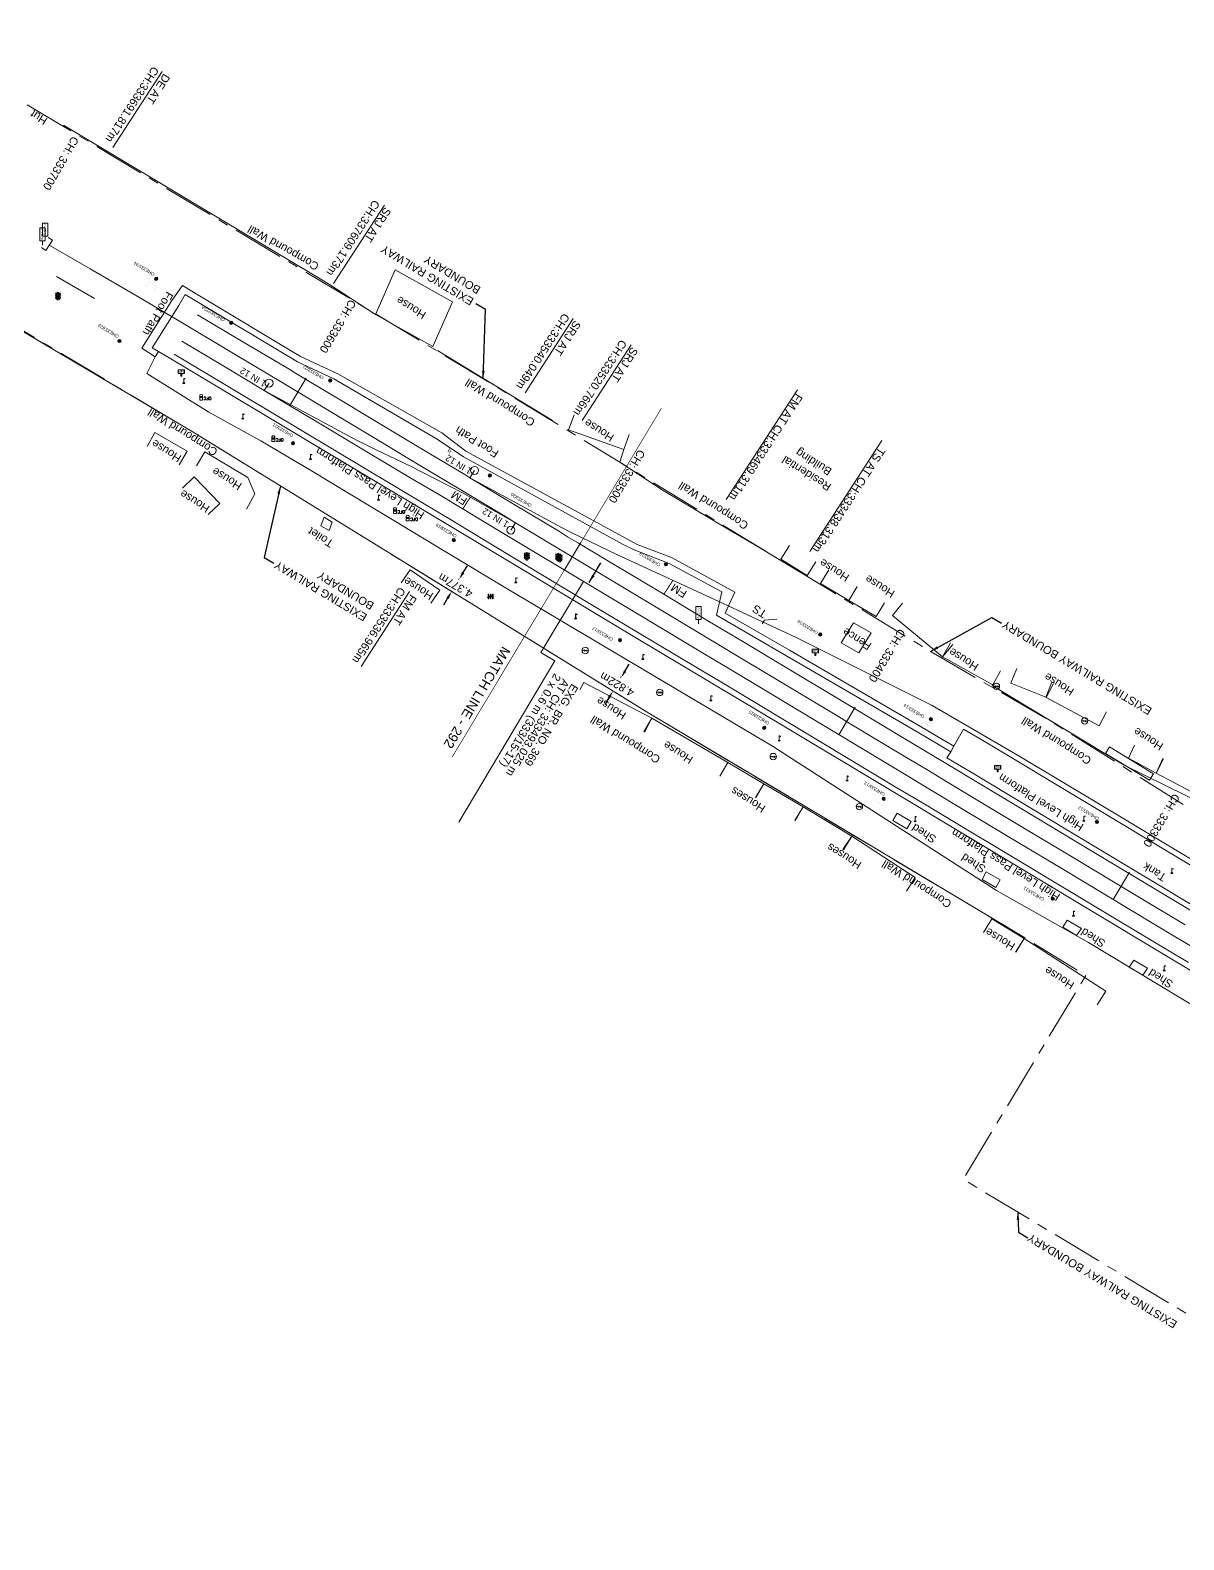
# Model space of a CAD drawing. Header units: metres. Extents: x -1651858 to 619161, y 795717 to 3398838.
# Drawn here: x 616674.1 to 617034.6, y 3397878.9 to 3398350.6 of the extents above; entities that cross this region are included whole.
import ezdxf
from ezdxf.enums import TextEntityAlignment as Align

# ---------------------------------------------------------------- set-up
doc = ezdxf.new("R2010")
doc.units = ezdxf.units.M
doc.header["$MEASUREMENT"] = 0
doc.linetypes.add('CENTER', pattern=[50.8, 31.75, -6.35, 6.35, -6.35])
doc.linetypes.add('PHANTOM2', pattern=[1.25, 0.625, -0.125, 0.125, -0.125, 0.125, -0.125])
doc.layers.get('Defpoints').update_dxf_attribs({"lineweight": 0})
for name, color, linetype, lineweight in [('Bounary Dim', 10, 'Continuous', 13), ('CANAL BOTTOM', 5, 'Continuous', 0), ('Compound Wall', 251, 'Continuous', 0), ('Electric Pole', 251, 'Continuous', 0), ('Exg track', 7, 'Continuous', 0), ('EXISTING BRIDGE DETAILS', 7, 'Continuous', 0), ('Existing Chainage', 7, 'Continuous', 0), ('Existing IR Track', 143, 'Continuous', 0), ('Existing Railway Boundary', 7, 'CENTER', 0), ('Fence', 251, 'F-LINE', 0), ('Footpath', 251, 'Continuous', 0), ('Grill', 251, 'Continuous', 0), ('Hut', 251, 'Continuous', 0), ("KHANNA STN. SRJ's", 251, 'Continuous', 0), ('Lamp_Post', 7, 'Continuous', 0), ('MATCH LINE', 7, 'Continuous', 0), ('Name Board', 251, 'Continuous', 0), ('Ofc Pillar', 251, 'Continuous', 0), ('OHE MAST', 8, 'Continuous', 0), ('OHE MAST TEXT', 8, 'Continuous', 0), ('Platform', 7, 'Continuous', 0), ('Residential Building Pucca', 251, 'Continuous', 0), ('Residential Building Semipucca', 251, 'Continuous', 0), ('SH.NOS', 251, 'Continuous', 0), ('Shed', 251, 'Continuous', 0), ('Sign Board', 251, 'Continuous', 0), ('SRJ13A', 251, 'Continuous', 0), ('STOP', 251, 'Continuous', 0), ('Text', 251, 'Continuous', 0), ('Transformer', 251, 'Continuous', 0)]:
    doc.layers.add(name, color=color, linetype=linetype, lineweight=lineweight)
doc.styles.add('CUT-FILL', font='cut-fill.shx', dxfattribs={"height": 2})
doc.styles.add('NB', font='arial.ttf', dxfattribs={"height": 1.5})
doc.styles.add('notes', font='romans.shx', dxfattribs={"height": 2})
doc.styles.get("Standard").update_dxf_attribs({"font": 'arial.ttf'})
doc.styles.add('Style-Arial', font='arial.ttf')
doc.styles.add('Text', font='arial.ttf', dxfattribs={"height": 2})
doc.linetypes.add('F-LINE', pattern='A,0.6,["X",Standard,S=0.3,R=0,X=0,Y=-0.15],0.1', length=0.7)
doc.dimstyles.new('ISO-25', dxfattribs={"dimtxt": 2.5, "dimasz": 2.5, "dimexe": 1.25, "dimexo": 0.625, "dimtad": 1, "dimtxsty": 'Standard', "dimcen": 2.5, "dimadec": 0, "dimazin": 0, "dimtfac": 1, "dimtmove": 0, "dimatfit": 3, "dimfxl": 1, "dimarcsym": 0})
doc.dimstyles.get("Standard").update_dxf_attribs({"dimtxt": 2.5, "dimasz": 0.18, "dimexe": 0.18, "dimexo": 0.0625, "dimgap": 0.09, "dimtad": 0, "dimtih": 1, "dimtoh": 1, "dimdec": 3, "dimzin": 0, "dimdsep": 46, "dimtxsty": 'Standard', "dimcen": 0.09, "dimadec": 0, "dimazin": 0, "dimtfac": 1, "dimtdec": 3, "dimtofl": 0, "dimtmove": 0, "dimatfit": 3, "dimfxl": 1, "dimtolj": 1, "dimtzin": 0, "dimarcsym": 0})

# ---------------------------------------------------------------- blocks, each defined once
blk = doc.blocks.new('EP')
at = {"extrusion": (0, 0, -1)}
blk.add_hatch(color=8, dxfattribs=at).paths.add_polyline_path([(-0.31, -0.24), (-0.94, -0.01), (-0.41, -0.1), (-0.43, 0.15), (0.21, -0.05), (0.21, 0.16), (0.93, -0.01), (0.31, 0.07), (0.31, -0.19), (-0.31, 0)])
at = {"color": 8}
for p, q in [((-0.93, -0.01), (-0.21, 0.16)), ((-0.31, 0.07), (-0.93, -0.01)), ((-0.31, -0.19), (-0.31, 0.07)), ((0.31, 0), (-0.31, -0.19)), ((-0.21, 0.16), (-0.21, -0.05)), ((-0.21, -0.05), (0.43, 0.15)), ((0.31, -0.24), (0.31, 0)), ((0.43, 0.15), (0.41, -0.1)), ((0.94, -0.01), (0.31, -0.24)), ((0.41, -0.1), (0.94, -0.01))]:
    blk.add_line(p, q, dxfattribs=at)
blk.add_circle((0, 0), 1, dxfattribs=at)
blk = doc.blocks.new('LP')
at = {"flags": 128}
for points in [[(0, 0), (0, 1.5)], [(0.25, 1.35), (0.44, 1.35)]]:
    blk.add_lwpolyline(points, dxfattribs=at)
for centre, radius, start, end in [((0.07, 0.99), 0.519, 57.6425, 97.3165), ((0.34, 1.33), 0.094, 11.7012, 168.0476)]:
    blk.add_arc(centre, radius, start, end)
at = {"extrusion": (0, 0, -1)}
blk.add_ellipse((0, 0.01), major_axis=(0.308, 0), ratio=0.400495, dxfattribs=at)
blk.add_ellipse((0.35, 1.36), major_axis=(0.0017, 0.0438), ratio=0.461056, start_param=1.74022, end_param=4.575836)
blk = doc.blocks.new('NB')
for p, q in [((-0.98, 0.82), (-0.98, 1.98)), ((-0.98, 1.98), (0.98, 1.98)), ((-0.98, 0.82), (0.98, 0.82)), ((-0.13, 0.82), (-0.13, 0)), ((-0.13, 0), (0.13, 0)), ((0.13, 0.82), (0.13, 0)), ((0.98, 1.98), (0.98, 0.82))]:
    blk.add_line(p, q)
at = {"insert": (-0.03, 1.54), "char_height": 0.9883, "attachment_point": 5, "rotation": 180, "line_spacing_factor": 0.6, "style": 'NB'}
blk.add_mtext('\\H1x;\\W1.02537;NB', dxfattribs=at)
blk = doc.blocks.new('SIG')
for color, points in [(1, [(-0.22, 0.42, 0.180295), (-0.01, 0.33, -0.00255), (0.01, 0.33, -0.00255), (0.02, 0.33, 0.180295), (0.23, 0.42, -0.002654), (0.25, 0.44, 0.184495), (0.33, 0.65, 1.000001), (-0.32, 0.65, 0.184495), (-0.24, 0.44, -0.002654)]), (2, [(0.23, -0.23, -0.002654), (0.25, -0.21, 0.184495), (0.33, 0.01, 1.000001), (-0.32, 0.01, 0.184495), (-0.24, -0.21, -0.002654), (-0.22, -0.23, 0.180295), (-0.01, -0.32, -0.00255), (0.01, -0.32, -0.00255), (0.02, -0.32, 0.180295)]), (3, [(0.23, -0.88, -0.002654), (0.25, -0.86, 0.184495), (0.33, -0.64, 1.000001), (-0.32, -0.64, 0.184495), (-0.24, -0.86, -0.002654), (-0.22, -0.88, 0.395599)])]:
    blk.add_hatch(color=color).paths.add_polyline_path(points)
for p, q in [((-0.31, 0.98), (-0.32, -0.9)), ((0.33, -0.9), (0.32, 0.98))]:
    blk.add_line(p, q)
at = {"flags": 128}
for points in [[(-0.31, 0.98), (-0.81, 0.98, 0.198758), (-0.42, 0.41, 0.003814), (-0.31, 0.39)], [(-0.31, 0.33), (-0.81, 0.33, 0.198758), (-0.42, -0.23, 0.003727), (-0.32, -0.26)], [(0.32, 0.98), (0.82, 0.98, -0.198758), (0.44, 0.41, -0.003814), (0.32, 0.39)], [(0.32, 0.33), (0.82, 0.33, -0.198758), (0.44, -0.23, -0.003727), (0.33, -0.26)], [(-0.32, -0.32), (-0.81, -0.32, 0.198758), (-0.42, -0.88, 0.003639), (-0.32, -0.9)], [(0.33, -0.32), (0.82, -0.32, -0.198758), (0.44, -0.88, -0.003639), (0.33, -0.9)]]:
    blk.add_lwpolyline(points, format="xyb", dxfattribs=at)
for centre, radius, start, end in [((0.01, 0.91), 0.324, 12.4049, 167.5951), ((0.01, 0.81), 0.357, 27.7578, 152.2422), ((0.01, -0.9), 0.324, 181.4572, 358.5428)]:
    blk.add_arc(centre, radius, start, end)
blk = doc.blocks.new('STOP')
at = {"layer": 'SRJ13A', "flags": 128}
blk.add_lwpolyline([(0, 1.32), (0, 0)], dxfattribs=at)
at = {"layer": 'SRJ13A'}
blk.add_3dface([(0.84, 5.38), (-0.84, 5.38), (-0.84, 1.32), (0.84, 1.32)], dxfattribs=at)
at = {"layer": 'SRJ13A', "char_height": 0.739, "attachment_point": 7, "rotation": 180, "line_spacing_factor": 0.6, "style": 'CUT-FILL'}
for s, insert in [('S', (0.29, 5.46)), ('P', (0.16, 2.47)), ('O', (0.29, 3.49)), ('T', (0.24, 4.52))]:
    blk.add_mtext(s, dxfattribs=dict(at, insert=insert))
blk = doc.blocks.new('TRF')
at = {"extrusion": (0, 0, -1)}
blk.add_hatch(color=256, dxfattribs=at).paths.add_polyline_path([(0.18, -0.39), (-0.98, 0.09), (-0.22, -0.04), (-0.38, 0.42), (0.98, -0.29), (-0.02, 0.04)])
for p, q in [((-0.69, 0.72), (-0.69, -0.72)), ((-0.52, 0.72), (-0.69, 0.72)), ((-0.52, -0.72), (-0.52, 0.72)), ((0, 0.72), (0, -0.72)), ((0.17, 0.72), (0, 0.72)), ((0.17, -0.72), (0.17, 0.72)), ((0.7, 0.72), (0.7, -0.72)), ((0.87, 0.72), (0.7, 0.72)), ((0.87, -0.72), (0.87, 0.72)), ((-0.69, -0.72), (-0.52, -0.72)), ((0, -0.72), (0.17, -0.72)), ((0.7, -0.72), (0.87, -0.72))]:
    blk.add_line(p, q)
at = {"flags": 128}
blk.add_lwpolyline([(0.22, -0.04), (0.38, 0.42), (-0.98, -0.29), (0.02, 0.04), (-0.18, -0.39), (0.98, 0.09), (0.22, -0.04)], close=True, dxfattribs=at)
blk = doc.blocks.new('TSB110')
at = {"layer": 'SH.NOS', "const_width": 0.132, "flags": 128}
blk.add_lwpolyline([(-0.51, 0.84), (0.54, 0.84), (0, 1.85), (-0.51, 0.84)], close=True, dxfattribs=at)
at = {"layer": 'SH.NOS', "const_width": 0.142, "flags": 128}
blk.add_lwpolyline([(0, 0.84), (0, 0)], dxfattribs=at)
at = {"layer": 'SH.NOS', "insert": (-0.23, 0.96), "char_height": 0.2, "attachment_point": 7, "line_spacing_factor": 0.6, "style": 'CUT-FILL'}
blk.add_mtext('110', dxfattribs=at)
blk = doc.blocks.new('OFC')
at = {"ltscale": 5}
for p, q in [((-0.46, 0), (-0.46, 1.23)), ((-0.46, 0), (0.46, 0)), ((0.46, 0), (0.46, 1.23))]:
    blk.add_line(p, q, dxfattribs=at)
blk.add_arc((0, 1.36), 0.48, 343.8979, 196.1021, dxfattribs=at)
for points in [[(-0.34, 1.13, 1.23), (-0.34, 1.13), (-0.34, 0.77), (-0.34, 0.77, 1.23)], [(0.38, 1.13, 1.23), (0.38, 1.13), (-0.34, 1.13), (-0.34, 1.13, 1.23)], [(0.38, 1.13), (0.38, 0.77), (-0.34, 0.77), (-0.34, 1.13)], [(0.38, 0.77, 1.23), (0.38, 1.13, 1.23), (-0.34, 1.13, 1.23), (-0.34, 0.77, 1.23)], [(-0.34, 0.77, 1.23), (-0.34, 0.77), (0.38, 0.77), (0.38, 0.77, 1.23)], [(0.38, 0.77, 1.23), (0.38, 0.77), (0.38, 1.13), (0.38, 1.13, 1.23)]]:
    blk.add_3dface(points)
at = {"ltscale": 5, "style": 'notes'}
blk.add_text('OFC', height=0.246, rotation=0, dxfattribs=at).set_placement((-0.33, 0.84))
at = {"style": 'notes'}
blk.add_text('OFC', height=0.937, rotation=180, dxfattribs=at).set_placement((3.2, 0.99, -359.18))
blk = doc.blocks.new('OHE MAST')
h = blk.add_hatch(color=256)
edge = h.paths.add_edge_path()
edge.add_arc((0, 0), 0.514, 0, 360)
at = {"const_width": 0.01, "flags": 128}
for points in [[(1.5, 3.5), (1.5, 2), (-1.5, 2), (-1.5, 3.5)], [(0, 2), (0, 0)]]:
    blk.add_lwpolyline(points, dxfattribs=at)
blk.add_circle((0, 0), 0.514)
blk = doc.blocks.new('*D35')
at = {"layer": 'Bounary Dim', "color": 0, "lineweight": -2, "transparency": 16777216}
for p, q in [((616859.98, 3398150.39), (616861.28, 3398152.53)), ((616858.63, 3398148.29), (616858.53, 3398148.35)), ((616854.89, 3398141.99), (616853.59, 3398139.86)), ((616856.13, 3398144.16), (616856.03, 3398144.23))]:
    blk.add_line(p, q, dxfattribs=at)
at = {"layer": 'Bounary Dim', "color": 0, "transparency": 16777216}
for points in [[(616859.63, 3398150.61), (616860.34, 3398150.17), (616858.69, 3398148.25)], [(616854.53, 3398142.21), (616855.24, 3398141.78), (616856.18, 3398144.13)]]:
    blk.add_solid(points, dxfattribs=at)
at = {"layer": 'Defpoints', "color": 0, "transparency": 16777216}
for p in [(616858.69, 3398148.25), (616858.69, 3398148.25), (616856.18, 3398144.13)]:
    blk.add_point(p, dxfattribs=at)
at = {"layer": 'Bounary Dim', "color": 0, "transparency": 16777216, "insert": (616857.43, 3398146.19), "char_height": 2.5, "attachment_point": 5, "rotation": 150}
blk.add_mtext('\\A1;4.822m', dxfattribs=at)
blk = doc.blocks.new('*D36')
at = {"layer": 'Bounary Dim', "color": 0, "lineweight": -2, "transparency": 16777216}
for p, q in [((616809.36, 3398181.11), (616810.66, 3398183.25)), ((616808.01, 3398179), (616807.91, 3398179.07)), ((616805.74, 3398175.26), (616805.64, 3398175.32)), ((616804.5, 3398173.09), (616803.2, 3398170.96))]:
    blk.add_line(p, q, dxfattribs=at)
at = {"layer": 'Bounary Dim', "color": 0, "transparency": 16777216}
for points in [[(616809, 3398181.33), (616809.72, 3398180.89), (616808.06, 3398178.97)], [(616804.14, 3398173.31), (616804.85, 3398172.88), (616805.79, 3398175.23)]]:
    blk.add_solid(points, dxfattribs=at)
at = {"layer": 'Defpoints', "color": 0, "transparency": 16777216}
for p in [(616808.06, 3398178.97), (616808.06, 3398178.97), (616805.79, 3398175.23)]:
    blk.add_point(p, dxfattribs=at)
at = {"layer": 'Bounary Dim', "color": 0, "transparency": 16777216, "insert": (616806.93, 3398177.1), "char_height": 2.5, "attachment_point": 5, "rotation": 150}
blk.add_mtext('\\A1;4.377m', dxfattribs=at)

msp = doc.modelspace()

# ---------------------------------------------------------------- linework, layer by layer
at = {"layer": 'Compound Wall', "flags": 128}
for points in [[(616684.4205, 3398320.9172), (616767.2685, 3398271.3436)], [(616624.587, 3398285.0967), (616641.8743, 3398274.0629), (616647.1868, 3398270.8964), (616724.651, 3398225.1736)], [(616767.2685, 3398271.3436), (616782.0066, 3398261.718)], [(616801.2834, 3398250.4687), (616837.2599, 3398228.6733)], [(616724.651, 3398225.1736), (616800.1, 3398178.744), (616867.378, 3398137.2232), (616899.2063, 3398118.2254), (616984.5284, 3398067.2104)], [(616859.5678, 3398219.5417), (616858.2917, 3398215.6154), (616871.8207, 3398206.7148), (616891.4227, 3398195.0706), (616900.5499, 3398189.7706)], [(616900.5499, 3398189.7706), (616916.7296, 3398179.9749)], [(616916.7296, 3398179.9749), (616920.8548, 3398177.4974)], [(616974.638, 3398145.8483), (617015.8907, 3398120.9116)], [(617015.8907, 3398120.9116), (617086.2712, 3398086.3927)]]:
    msp.add_lwpolyline(points, dxfattribs=at)
at = {"layer": 'Exg track'}
for p, q in [((616747.2052, 3398238.0299), (616748.6832, 3398240.305)), ((616811.4559, 3398210.749), (616812.9339, 3398213.0241)), ((616825.7305, 3398196.6832), (616824.2525, 3398194.4081))]:
    msp.add_line(p, q, dxfattribs=at)
at = {"layer": 'Exg track', "const_width": 0.3, "flags": 128}
for points in [[(616811.6029, 3398204.6584), (616809.2158, 3398200.9839)], [(616874.921, 3398178.7087), (616872.0632, 3398174.3098)]]:
    msp.add_lwpolyline(points, dxfattribs=at)
at = {"layer": 'Exg track'}
for centre in [(616748.6832, 3398240.305), (616812.9339, 3398213.0241), (616824.2525, 3398194.4081)]:
    msp.add_circle(centre, 1.2487, dxfattribs=at)
at = {"layer": 'EXISTING BRIDGE DETAILS', "linetype": 'Continuous', "lineweight": 0, "flags": 128}
msp.add_lwpolyline([(616846.9607, 3398178.3374), (616833.6161, 3398156.1323), (616838.0194, 3398153.5025), (616807.9924, 3398103.1875)], dxfattribs=at)
at = {"layer": 'Existing Chainage', "linetype": 'Continuous', "lineweight": 13, "flags": 128}
for points in [[(616760.2953, 3398241.8664), (616755.1731, 3398233.2779)], [(616846.125, 3398190.5007), (616840.9801, 3398181.9257)], [(616931.8637, 3398139.0383), (616926.7209, 3398130.462)], [(617017.6123, 3398087.5577), (617012.4563, 3398078.9894)]]:
    msp.add_lwpolyline(points, dxfattribs=at)
at = {"layer": 'Existing IR Track', "flags": 128}
for points in [[(616677.611, 3398282.621), (616678.9207, 3398281.7702), (616681.0108, 3398284.9876), (616679.7011, 3398285.8384)], [(616679.9658, 3398283.3789), (616692.8451, 3398276.0543), (616707.4472, 3398267.4514), (616721.7923, 3398258.9999), (616737.6378, 3398249.5508), (616753.2807, 3398240.2224), (616769.0185, 3398230.7492), (616784.645, 3398221.3427), (616791.5405, 3398217.1616), (616794.4827, 3398215.4439), (616796.7527, 3398214.0313), (616796.7573, 3398214.0285), (616809.6429, 3398206.3862), (616822.8897, 3398198.4034), (616825.7305, 3398196.6832), (616854.5991, 3398179.3206), (616868.5933, 3398170.9349), (616889.2306, 3398158.5683), (616894.8172, 3398155.2123), (616926.6042, 3398136.1174), (616929.4364, 3398134.416), (616946.6667, 3398124.0623), (616954.7233, 3398119.2513), (616957.8319, 3398117.3843), (616968.6408, 3398110.8927), (616984.2382, 3398101.5231), (616999.9483, 3398092.0856), (617019.1583, 3398080.5531), (617034.9304, 3398071.0847)], [(617040.8762, 3398073.032), (617021.5973, 3398084.6124), (617002.3514, 3398096.1952), (616986.6917, 3398105.6032), (616971.041, 3398115.0058), (616960.2668, 3398121.4436), (616949.4207, 3398127.9244), (616929.0339, 3398140.1605), (616908.5326, 3398152.4652), (616897.229, 3398159.2288), (616885.8061, 3398166.0637), (616871.0029, 3398174.9418), (616856.3207, 3398183.7474), (616845.4292, 3398190.2958), (616842.0018, 3398192.3276), (616839.4495, 3398193.9143), (616825.3026, 3398202.4223), (616811.4559, 3398210.749), (616809.8496, 3398211.7144), (616799.1923, 3398218.12), (616787.2184, 3398225.3173), (616771.4388, 3398234.7792), (616760.1171, 3398241.5679), (616756.4824, 3398243.7474), (616755.6795, 3398244.2289), (616740.0106, 3398253.5037), (616726.342, 3398261.5945)], [(616719.0114, 3398249.3365), (616791.7921, 3398205.8067), (616805.899, 3398197.3552), (616817.9085, 3398190.1203), (616849.3623, 3398171.1721), (616863.611, 3398162.6445), (616883.0165, 3398151.0307), (616889.8425, 3398146.9359), (616922.0863, 3398127.5925), (616944.3704, 3398114.2099), (616952.8687, 3398109.1347), (616963.9823, 3398102.4977), (616979.299, 3398093.3032), (616994.6844, 3398084.0675), (617014.2223, 3398072.3396), (617024.6118, 3398066.1031), (617036.0419, 3398059.2497)], [(617038.4959, 3398063.3305), (617026.8882, 3398070.3049), (617016.6884, 3398076.4427), (616997.4854, 3398087.9982), (616981.7764, 3398097.4247), (616966.0925, 3398106.836), (616955.3629, 3398113.2794), (616947.1266, 3398118.2255), (616924.9568, 3398131.5199), (616892.3569, 3398151.1183), (616885.7345, 3398155.0994), (616866.1356, 3398166.8435), (616851.8569, 3398175.3997), (616820.4017, 3398194.2725), (616808.5139, 3398201.4051), (616801.3889, 3398205.6648), (616794.2652, 3398209.9238), (616781.3731, 3398217.6314), (616766.4812, 3398226.5337), (616747.2052, 3398238.0299), (616735.0643, 3398245.2675), (616721.4364, 3398253.3913)], [(616747.2052, 3398238.0299), (616776.2824, 3398222.3797), (616779.0535, 3398221.0166), (616782.1686, 3398219.5035), (616790.4665, 3398215.5281), (616793.7137, 3398213.9478), (616795.9582, 3398212.8025), (616809.3798, 3398205.9134), (616825.7305, 3398196.6832)], [(616811.4559, 3398210.749), (616840.0793, 3398195.1605), (616842.8555, 3398193.7871), (616846.3598, 3398192.0891), (616857.5531, 3398186.6648), (616889.061, 3398172.2314), (616913.4228, 3398160.8399), (616955.9398, 3398139.6054), (616983.3376, 3398123.6892), (617007.1486, 3398109.4064), (617091.7389, 3398058.5246), (617119.7064, 3398041.7103), (617149.7638, 3398023.7228), (617180.789, 3398005.1271), (617213.9626, 3397985.2015), (617264.1356, 3397955.1503)], [(616902.8047, 3398165.0771), (616903.5308, 3398166.1947), (616907.4065, 3398166.5768)]]:
    msp.add_lwpolyline(points, dxfattribs=at)
at = {"layer": 'Existing Railway Boundary', "ltscale": 0.5, "flags": 128}
for points in [[(615837.9764, 3398803.7151), (615849.5142, 3398796.835), (615894.7969, 3398769.958), (615937.4983, 3398743.942), (615981.9902, 3398717.098), (616068.5113, 3398669.173), (616067.1408, 3398666.777), (616155.2607, 3398617.97), (616241.8019, 3398557.182), (616565.2008, 3398392.086), (616565.2008, 3398392.086), (616804.6072, 3398248.331), (616912.456, 3398182.568), (616957.6006, 3398155.162), (616991.8302, 3398135.404), (617436.1711, 3397855.952)], [(616399.5239, 3398417.9398), (616425.3907, 3398402.5076), (616509.9798, 3398351.783), (616572.0399, 3398316.262), (616725.4109, 3398224.706), (616767.6266, 3398198.7273), (616867.378, 3398137.2232), (616984.5284, 3398067.2104), (617003.9369, 3398055.2526), (616965.6078, 3397991.5567), (617379.0353, 3397743.0645), (617414.7202, 3397803.4655), (617486.1906, 3397759.9433), (617530.1647, 3397734.0288), (617679.3508, 3397642.385)]]:
    msp.add_lwpolyline(points, dxfattribs=at)
at = {"layer": 'Fence'}
msp.add_3dface([(616931.2823, 3398165.416), (616936.8833, 3398162.2961), (616933.0438, 3398156.0229), (616927.4417, 3398159.1435)], dxfattribs=at)
at = {"layer": 'Footpath', "flags": 128}
msp.add_lwpolyline([(616962.7165, 3398126.8554), (616952.2592, 3398133.0484), (616911.3012, 3398156.866), (616891.1952, 3398168.471), (616894.283, 3398174.9732), (616891.0092, 3398176.796), (616874.4739, 3398185.7809), (616863.7298, 3398189.8386), (616860.4733, 3398191.6575), (616810.2231, 3398219.0811), (616802.6758, 3398224.728), (616770.1513, 3398243.1577), (616758.5313, 3398248.637), (616727.001, 3398267.5542), (616721.6003, 3398270.7639), (616718.2681, 3398266.1537), (616708.9695, 3398251.1817), (616713.1453, 3398248.534), (616714.1732, 3398250.1381), (616712.1516, 3398251.3662), (616720.4958, 3398264.5659), (616722.437, 3398267.9691), (616726.1049, 3398265.8178), (616757.6079, 3398246.9253), (616768.8887, 3398241.6788), (616801.2567, 3398222.7608), (616809.4505, 3398217.2423), (616859.393, 3398189.8659), (616862.8423, 3398188.1801), (616873.7391, 3398183.9804), (616890.1908, 3398175.073), (616888.4751, 3398167.8368), (616910.205, 3398155.2064), (616951.2523, 3398131.3254), (616961.7388, 3398125.1515), (616962.7165, 3398126.8554)], close=True, dxfattribs=at)
at = {"layer": 'Grill', "flags": 128}
msp.add_lwpolyline([(616682.2263, 3398273.5602), (616694.1643, 3398266.7863)], dxfattribs=at)
at = {"layer": 'Hut'}
msp.add_3dface([(617010.1059, 3398124.6393), (617023.8505, 3398116.2445), (617025.1211, 3398118.2476), (617011.3688, 3398126.6472)], dxfattribs=at)
at = {"layer": "KHANNA STN. SRJ's", "lineweight": 13, "flags": 128}
for points in [[(616715.3197, 3398337.6791), (616699.9012, 3398313.9451)], [(616784.8035, 3398295.9057), (616768.88, 3398271.3944)], [(616843.761, 3398260.4768), (616828.6856, 3398237.2709)], [(616861.8392, 3398252.2659), (616846.4986, 3398228.6519)], [(616913.8059, 3398238.207), (616891.5433, 3398203.9379)], [(616940.1978, 3398222.3719), (616917.7019, 3398187.7437)], [(616792.5405, 3398175.1571), (616777.4489, 3398151.7831)]]:
    msp.add_lwpolyline(points, dxfattribs=at)
at = {"layer": 'MATCH LINE', "linetype": 'PHANTOM2', "ltscale": 15, "const_width": 0.2}
msp.add_lwpolyline([(616871.3121, 3398232.4802), (616805.9686, 3398123.5723)], dxfattribs=at)
at = {"layer": 'Platform', "flags": 128}
for points in [[(616714.1611, 3398250.1392), (616713.1344, 3398248.5413), (616710.5324, 3398243.3227), (616729.8791, 3398231.2745), (616746.1542, 3398222.2788), (616761.9938, 3398212.8601), (616804.7349, 3398187.121), (616823.3074, 3398175.9554), (616906.0289, 3398126.8434), (616976.0387, 3398081.776), (617004.7231, 3398065.4976), (617055.8726, 3398034.7172), (617076.6984, 3398022.1931), (617076.4603, 3398021.2005)], [(617221.0265, 3397941.4026), (617222.8956, 3397944.9662), (617197.5912, 3397960.2547), (617170.8075, 3397976.3634), (617096.1672, 3398021.089), (617066.497, 3398038.9088), (617027.7355, 3398062.1933), (616942.0424, 3398113.6281), (616910.0322, 3398132.8625), (616862.4603, 3398161.2821), (616827.9481, 3398182.0381), (616794.5402, 3398202.0626), (616761.6431, 3398221.7799), (616720.776, 3398246.2092), (616714.1611, 3398250.1392)]]:
    msp.add_lwpolyline(points, dxfattribs=at)
msp.add_lwpolyline([(617481.2932, 3397821.236), (617474.2863, 3397825.9502), (617429.2108, 3397853.8264), (617309.5388, 3397925.8733), (617262.3558, 3397954.1656), (617062.9925, 3398073.9232), (616972.948, 3398127.8846), (616965.7114, 3398132.1653), (616962.7103, 3398126.8486), (616961.7328, 3398125.1389), (616960.5429, 3398123.1887), (616967.8657, 3398118.8534), (617058.4814, 3398064.4321), (617304.1321, 3397916.8501), (617423.8303, 3397844.9076), (617469.2033, 3397817.6759), (617476.3655, 3397813.3021), (617481.2932, 3397821.236)], close=True, dxfattribs=at)
at = {"layer": 'Residential Building Pucca', "flags": 128}
for points in [[(616861.2426, 3398224.2513), (616859.5678, 3398219.5417), (616842.3158, 3398225.6766), (616843.9906, 3398230.3862)], [(616710.5592, 3398220.5134), (616713.0434, 3398224.8509), (616723.1239, 3398219.0776), (616720.6397, 3398214.7401)], [(616721.6467, 3398207.5313), (616725.2466, 3398210.9992), (616733.2653, 3398202.6753), (616729.6654, 3398199.2074)], [(616919.5117, 3398184.4264), (616916.8561, 3398180.1917), (616908.6727, 3398185.3237), (616911.3284, 3398189.5584)], [(616789.9328, 3398177.8649), (616792.7439, 3398181.9981), (616802.0509, 3398175.6684), (616799.2399, 3398171.5351)], [(616932.4626, 3398176.7138), (616929.8994, 3398172.4225), (616921.0443, 3398177.7117), (616923.6075, 3398182.003)], [(616940.9944, 3398171.6557), (616938.4453, 3398167.356), (616929.8994, 3398172.4225), (616932.4485, 3398176.7222)], [(616962.3424, 3398158.6923), (616959.1698, 3398154.8297), (616943.4795, 3398167.7169), (616946.6521, 3398171.5795)], [(616977.2829, 3398150.3739), (616974.8318, 3398146.0176), (616959.1706, 3398154.8292), (616961.6217, 3398159.1855)], [(616993.2902, 3398146.8358), (616991.4387, 3398142.1928), (616980.5306, 3398146.5426), (616982.3821, 3398151.1856)], [(616845.8598, 3398144.5279), (616847.0109, 3398146.7463), (616868.3458, 3398135.676), (616866.0436, 3398131.2392)], [(617010.4355, 3398137.5881), (617008.0674, 3398133.1861), (616991.4948, 3398142.1012), (616993.8628, 3398146.5032)], [(616865.8262, 3398131.3589), (616868.3458, 3398135.676), (616892.1053, 3398121.8094), (616889.5858, 3398117.4923)], [(617027.9915, 3398123.0152), (617025.8707, 3398118.4888), (617017.2618, 3398123.1607), (617019.1345, 3398127.165)], [(617044.7813, 3398114.0682), (617042.429, 3398109.6577), (617025.8707, 3398118.4888), (617028.223, 3398122.8993)], [(616889.5388, 3398117.5201), (616892.1053, 3398121.8094), (616903.3232, 3398115.0973), (616900.7567, 3398110.8079)], [(616900.7991, 3398110.7828), (616903.3232, 3398115.0973), (616915.6066, 3398107.9113), (616913.0826, 3398103.5968)], [(616913.0189, 3398103.6347), (616915.6066, 3398107.9113), (616930.7687, 3398098.7369), (616928.1811, 3398094.4603)], [(616928.0404, 3398094.5487), (616930.7687, 3398098.7369), (616950.6077, 3398085.8132), (616947.8794, 3398081.6249)], [(616971.9948, 3398068.6579), (616974.601, 3398072.9233), (616984.6887, 3398066.7596), (616982.0825, 3398062.4943)], [(616981.9781, 3398062.5598), (616984.6887, 3398066.7596), (617010.1788, 3398050.3081), (617007.4682, 3398046.1083)]]:
    msp.add_lwpolyline(points, dxfattribs=at)
at = {"layer": 'Residential Building Pucca'}
msp.add_3dface([(616782.0103, 3398261.7124), (616799.8508, 3398251.7441), (616806.039, 3398265.6758), (616788.1208, 3398275.6875)], dxfattribs=at)
at = {"layer": 'Residential Building Semipucca', "flags": 128}
for points in [[(616726.0565, 3398214.4998), (616728.6117, 3398218.7958), (616742.0637, 3398210.7947)], [(616742.0637, 3398210.7947), (616744.2436, 3398205.7348), (616741.5987, 3398200.8909)]]:
    msp.add_lwpolyline(points, dxfattribs=at)
at = {"layer": 'Residential Building Semipucca'}
msp.add_3dface([(616764.9139, 3398195.7556), (616765.8761, 3398198.3799), (616768.4355, 3398196.9005), (616767.4696, 3398194.2661)], dxfattribs=at)
at = {"layer": 'Shed'}
for points in [[(616944.9997, 3398105.9059), (616949.3074, 3398103.3144), (616947.9542, 3398101.0362), (616943.6461, 3398103.628)], [(616975.8229, 3398082.7401), (616977.1633, 3398085.083), (616972.8291, 3398087.6217), (616971.4886, 3398085.2786)], [(616998.0906, 3398072.5231), (617002.5405, 3398069.9026), (617001.014, 3398067.6815), (616996.7293, 3398070.2852)], [(617023.1982, 3398057.536), (617018.921, 3398060.0516), (617017.4434, 3398057.8073), (617021.7206, 3398055.2917)]]:
    msp.add_3dface(points, dxfattribs=at)

# ---------------------------------------------------------------- block references
at = {"layer": 'Electric Pole'}
for p in [(616847.5053, 3398156.7681), (616847.5053, 3398156.7681), (616975.9963, 3398145.5841), (616975.9963, 3398145.5841), (616870.7867, 3398143.6731), (616870.7867, 3398143.6731), (617003.5555, 3398134.7738), (617003.5555, 3398134.7738), (616906.2456, 3398123.6268), (616906.2456, 3398123.6268), (616933.1789, 3398107.9861), (616933.1789, 3398107.9861)]:
    msp.add_blockref('EP', p, dxfattribs=at)
at = {"layer": 'Lamp_Post'}
for p in [(616722.0178, 3398240.2886), (616740.458, 3398229.1958), (616761.6788, 3398216.5475), (616782.8769, 3398203.8511), (616825.853, 3398177.9832), (616844.4965, 3398166.7037), (616844.5146, 3398166.7337), (616865.4879, 3398154.0523), (616886.7868, 3398141.1366), (616908.1322, 3398128.5842), (616929.3052, 3398116.0825), (616950.5787, 3398103.4054), (617003.334, 3398103.5519), (616972.0267, 3398090.6936), (617030.8474, 3398087.1772), (617000.073, 3398073.8463), (617028.421, 3398056.7874)]:
    msp.add_blockref('LP', p, dxfattribs=at)
at = {"layer": 'Name Board'}
for p in [(616721.278, 3398242.5191), (616919.4167, 3398155.235), (616976.3788, 3398118.8866)]:
    msp.add_blockref('NB', p, dxfattribs=at)
at = {"layer": 'Ofc Pillar'}
for p in [(616727.49, 3398234.9978), (616750.0258, 3398222.0375), (616788.0233, 3398199.5638), (616792.0409, 3398197.237)]:
    msp.add_blockref('OFC', p, dxfattribs=at)
at = {"layer": 'OHE MAST', "color": 2, "rotation": 149.0208306544455}
for p in [(616713.4489, 3398272.8876), (616736.8937, 3398259.1731), (616701.921, 3398253.4587), (616767.7997, 3398241.1355), (616756.181, 3398221.5178), (616817.7318, 3398211.4454), (616806.427, 3398191.2728), (616872.7208, 3398183.6953), (616858.3684, 3398159.9997), (616920.9199, 3398161.7968), (616955.5314, 3398135.2779), (616903.4509, 3398132.6338), (616940.764, 3398110.4743), (617007.4128, 3398103.192), (616993.5882, 3398079.2371)]:
    msp.add_blockref('OHE MAST', p, dxfattribs=at)
at = {"layer": 'Sign Board'}
for name, p in [('SIG', (616682.7269, 3398267.4235)), ('TSB110', (616805.0581, 3398217.9978)), ('SIG', (616829.2433, 3398186.1644)), ('SIG', (616839.0394, 3398185.8658)), ('SIG', (616839.052, 3398185.9001)), ('SIG', (616839.4863, 3398185.5879))]:
    msp.add_blockref(name, p, dxfattribs=at)
at = {"layer": 'STOP'}
for p in [(616677.8707, 3398283.4361), (616678.7292, 3398284.8673), (616882.9387, 3398165.0848)]:
    msp.add_blockref('STOP', p, dxfattribs=at)
at = {"layer": 'Transformer'}
msp.add_blockref('TRF', (616817.8573, 3398173.635), dxfattribs=at)

# ---------------------------------------------------------------- texts
at = {"layer": 'Exg track'}
for s, height, rotation, p in [('1 IN 12', 2, 149, (616748.1081, 3398240.6643)), ('1 IN 12', 2, 149, (616812.3381, 3398213.3932)), ('FM', 2.5, 147.826199, (616810.8699, 3398204.1141)), ('1 IN 12', 2, 149, (616823.8395, 3398196.769)), ('FM', 2.5, 147.826199, (616879.5306, 3398175.1476)), ('TS', 2.5, 147.826199, (616904.495, 3398168.8483))]:
    msp.add_text(s, height=height, rotation=rotation, dxfattribs=at).set_placement(p)
at = {"layer": 'EXISTING BRIDGE DETAILS'}
for s, p in [('2 x 0.6 m (333/15-17)', (616837.9393, 3398149.8213)), ('AT CH: 333493.025 m', (616840.5201, 3398148.1387)), ('EXG. BR. NO. 369', (616843.3254, 3398146.5814))]:
    msp.add_text(s, height=2.5, rotation=239, dxfattribs=at).set_placement(p)
at = {"layer": 'Existing Chainage', "lineweight": 0, "char_height": 2.5, "attachment_point": 6, "line_spacing_factor": 0.6, "style": 'Style-Arial'}
for s, insert, rotation in [('CH: 333700', (616678.9769, 3398300.9036), 240.040581), ('CH: 333600', (616765.4175, 3398250.0383), 239.188278), ('CH: 333500', (616855.6923, 3398203.1913), 239.036739), ('CH: 333400', (616937.0066, 3398147.1978), 239.05046), ('CH: 333300', (617022.7683, 3398095.7093), 238.962394)]:
    msp.add_mtext(s, dxfattribs=dict(at, insert=insert, rotation=rotation))
at = {"layer": 'Existing Railway Boundary', "linetype": 'Continuous', "ltscale": 5}
for p in [(617024.8228, 3398138.6233), (617032.7231, 3397947.0129)]:
    msp.add_text('EXISTING RAILWAY BOUNDARY', height=2.5, rotation=149, dxfattribs=at).set_placement(p)
at = {"layer": 'Existing Railway Boundary', "char_height": 2.5, "width": 47.409516, "attachment_point": 1, "rotation": 149}
for s, insert in [('\\pxql;EXISTING RAILWAY BOUNDARY', (616811.6154, 3398264.4247)), ('EXISTING RAILWAY BOUNDARY', (616778.3089, 3398165.7536))]:
    msp.add_mtext(s, dxfattribs=dict(at, insert=insert))
at = {"layer": "KHANNA STN. SRJ's", "lineweight": 13, "char_height": 2.5, "attachment_point": 4, "line_spacing_factor": 0.648, "style": 'Style-Arial'}
for s, insert, width, rotation in [('\\A1;\\pxsm1;DE AT \\P{\\A0;CH:333691.817m}', (616715.125, 3398337.6726), 27.175409, 236.990699), ('\\A1;\\pxsm1;SRJ AT \\P{\\A0;CH:337609.173m}', (616784.1658, 3398295.9627), 27.175409, 236.990699), ('\\A1;\\pxsm1;SRJ AT \\P{\\A0;CH:333540.049m}', (616843.474, 3398260.5467), 27.175409, 236.990699), ('\\A1;\\pxsm1;SRJ AT \\P{\\A0;CH:333520.766m}', (616861.3498, 3398252.2905), 27.175409, 236.990699), ('\\A1;FM AT \\A0;CH:333469.311m', (616914.5247, 3398236.5812), 42.744791, 236.990699), ('\\A1;TS AT {\\A0;CH:333438.313m}', (616940.3307, 3398219.7966), 42.744791, 236.990699), ('\\A1;\\pxsm1;FM AT \\P{\\A0;CH:333536.965m}', (616792.1958, 3398175.0047), 27.175409, 237.151394)]:
    msp.add_mtext(s, dxfattribs=dict(at, insert=insert, width=width, rotation=rotation))
at = {"layer": 'MATCH LINE', "linetype": 'Continuous'}
msp.add_text('MATCH LINE - 292', height=3, rotation=239.034667, dxfattribs=at).set_placement((616821.6845, 3398158.3207))
at = {"layer": 'OHE MAST TEXT'}
for s, p in [('OHE333/24', (616713.0672, 3398274.5907)), ('OHE333/22A', (616735.0314, 3398260.3163)), ('OHE333/23', (616701.9084, 3398255.1252)), ('OHE333/22', (616765.8845, 3398242.2493)), ('OHE333/21', (616756.4147, 3398224.1321)), ('OHE333/20', (616830.8668, 3398202.339)), ('OHE333/19', (616807.4442, 3398192.7794)), ('OHE333/18', (616871.0498, 3398183.8385)), ('OHE333/16', (616920.3925, 3398162.6387)), ('OHE333/17', (616856.3054, 3398160.5537)), ('OHE333/15', (616905.151, 3398134.3597)), ('OHE333/14', (616953.6283, 3398136.4143)), ('OHE333/13', (616941.326, 3398112.1461)), ('OHE333/12', (617008.1682, 3398104.5166)), ('OHE333/11', (616991.0274, 3398079.346))]:
    msp.add_text(s, height=1, rotation=149, dxfattribs=at).set_placement(p)
at = {"layer": 'Text', "style": 'Text'}
for s, rotation, p in [('Hut', 147.370005, (616676.7205, 3398323.2981)), ('Compound Wall', 150.395787, (616753.121, 3398282.5468)), ('House', 147.941386, (616793.061, 3398263.8545)), ('Compound Wall', 147.941386, (616820.8754, 3398234.229)), ('Compound Wall', 147.941386, (616721.6971, 3398224.9978)), ('House', 147.941386, (616851.8059, 3398225.5526)), ('House', 147.941386, (616716.5974, 3398219.0755)), ('High Level Pass Platform', 147.941386, (616780.2012, 3398209.013)), ('House', 147.941386, (616735.4851, 3398210.4087)), ('House', 147.941386, (616725.4474, 3398203.3609)), ('Compound Wall', 147.941386, (616887.5515, 3398202.0197)), ('Toilet', 147.941386, (616764.8292, 3398192.0968)), ('House', 147.941386, (616925.3397, 3398181.8335)), ('House', 147.941386, (616795.3528, 3398176.141)), ('House', 147.941386, (616939.5449, 3398176.7927)), ('Fence', 147.941386, (616932.4241, 3398160.3637)), ('House', 147.941386, (616965.7301, 3398153.9702)), ('House', 147.941386, (616995.5413, 3398146.1811)), ('House', 147.941386, (616855.5931, 3398138.7321)), ('Compound Wall', 147.941386, (616860.0417, 3398128.9527)), ('Compound Wall', 147.941386, (616994.733, 3398128.5751)), ('House', 147.941386, (617023.4613, 3398129.1135)), ('House', 147.941386, (616876.5026, 3398124.9321)), ('High Level Platform', 147.941386, (616989.9009, 3398109.3244)), ('Houses', 147.941386, (616898.3894, 3398110.119)), ('Shed', 147.941386, (616953.3396, 3398099.6149)), ('High Level Pass Platform', 147.941386, (616978.885, 3398089.8205)), ('Houses', 147.941386, (616928.4087, 3398092.4978)), ('Compound Wall', 147.941386, (616951.0612, 3398083.7907)), ('Shed', 147.941386, (616968.806, 3398090.3154)), ('Tank', 147.941386, (617025.4111, 3398087.5874)), ('House', 148.818163, (616977.1319, 3398066.5535)), ('Shed', 147.941386, (617006.1941, 3398067.0425)), ('House', 147.731657, (616995.6529, 3398054.4612)), ('Shed', 147.941386, (617027.3403, 3398054.3122))]:
    msp.add_text(s, height=2.5, rotation=rotation, dxfattribs=at).set_placement(p, align=Align.MIDDLE_CENTER)
at = {"layer": 'Text'}
msp.add_text('Foot Path', height=2.5, rotation=239.629423, dxfattribs=at).set_placement((616716.7469, 3398269.1773))
at = {"layer": 'Text', "style": 'Text'}
msp.add_text('Foot Path', height=2.5, rotation=147.941386, dxfattribs=at).set_placement((616820.6961, 3398218.9468))
at = {"layer": 'Text', "insert": (616915.9871, 3398211.0426), "char_height": 2.5, "width": 17.057742, "attachment_point": 2, "rotation": 147.941386, "style": 'Text'}
msp.add_mtext('Residential Building', dxfattribs=at)

# ---------------------------------------------------------------- dimensions: what is measured, and where the dimension line sits
at = {"layer": 'Bounary Dim'}
for p1, p2, picture, middle in [((616805.7925, 3398175.2308), (616808.063, 3398178.9724), '*D36', (616806.9277, 3398177.1016)), ((616856.1838, 3398144.1318), (616858.6851, 3398148.2538), '*D35', (616857.4344, 3398146.1928))]:
    dim = msp.add_aligned_dim(p1=p1, p2=p2, distance=0, dimstyle='Standard', override={"dimtxt": 2.5, "dimasz": 2.5, "dimdsep": 0, "dimpost": 'm', "dimtmove": 2}, dxfattribs=at)
    dim.commit()
    dim.dimension.update_dxf_attribs({"geometry": picture, "text_midpoint": middle, "text_rotation": 150})

# ---------------------------------------------------------------- leaders
at = {"layer": 'CANAL BOTTOM'}
msp.add_leader([(616848.7186, 3398178.0312, 0.0288), (616852.4221, 3398184.182, 0.0288)], dimstyle='ISO-25', override={"dimtxt": 3, "dimasz": 2.5, "dimgap": 0.625, "dimtad": 0, "dimdec": 3, "dimzin": 2, "dimtdec": 3}, dxfattribs=at)
at = {"layer": 'Existing Railway Boundary', "linetype": 'Continuous', "ltscale": 5}
for points in [[(616815.5843, 3398241.6375), (616816.2832, 3398263.2919), (616813.3169, 3398265.0625)], [(616752.2587, 3398208.1844), (616747.1985, 3398185.8744), (616750.1576, 3398184.0919)], [(616955.41, 3398156.4918), (616974.5831, 3398167.0715), (616977.5422, 3398165.289)], [(616982.6484, 3397981.3143), (616982.8719, 3397975.0603), (616985.831, 3397973.2778)]]:
    msp.add_leader(points, dimstyle='ISO-25', override={"dimtxt": 0.5, "dimtad": 0}, dxfattribs=at)

doc.saveas('drawing.dxf')
